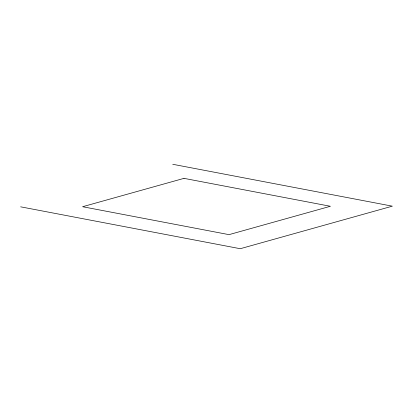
<?xml version="1.0" encoding="UTF-8"?>
<svg xmlns="http://www.w3.org/2000/svg" width="413" height="413" viewBox="0 0 413 413"><rect width="100%" height="100%" fill="white"/><g stroke="black" fill="none" stroke-linecap="round" stroke-linejoin="round"><path stroke-width="0.62" d="M172.748 164.286L392.35 206.17L240.252 248.714L20.65 206.83M183.997 178.359L82.6 206.717L229.003 234.641L330.4 206.283L183.997 178.359"/></g></svg>
